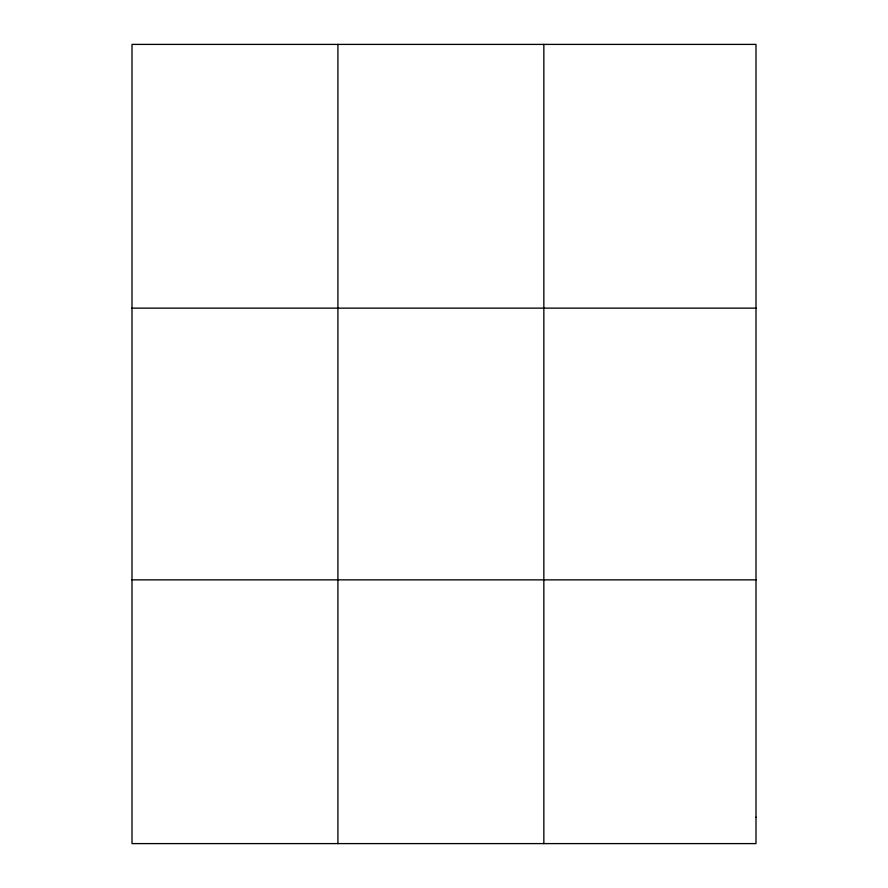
<?xml version="1.0" encoding="UTF-8"?>
<svg xmlns="http://www.w3.org/2000/svg" width="888" height="888" viewBox="0 0 888 888"><rect width="100%" height="100%" fill="white"/><g stroke="black" fill="none" stroke-linecap="round" stroke-linejoin="round"><path stroke-width="1.33" d="M337.917 843.6L337.917 44.4M543.845 843.6L543.845 44.4M132.001 308.136L755.999 308.136M132.001 579.864L755.999 579.864M755.999 817.226L755.999 843.6L132.001 843.6L132.001 44.4L755.999 44.4L755.999 817.226"/></g></svg>
